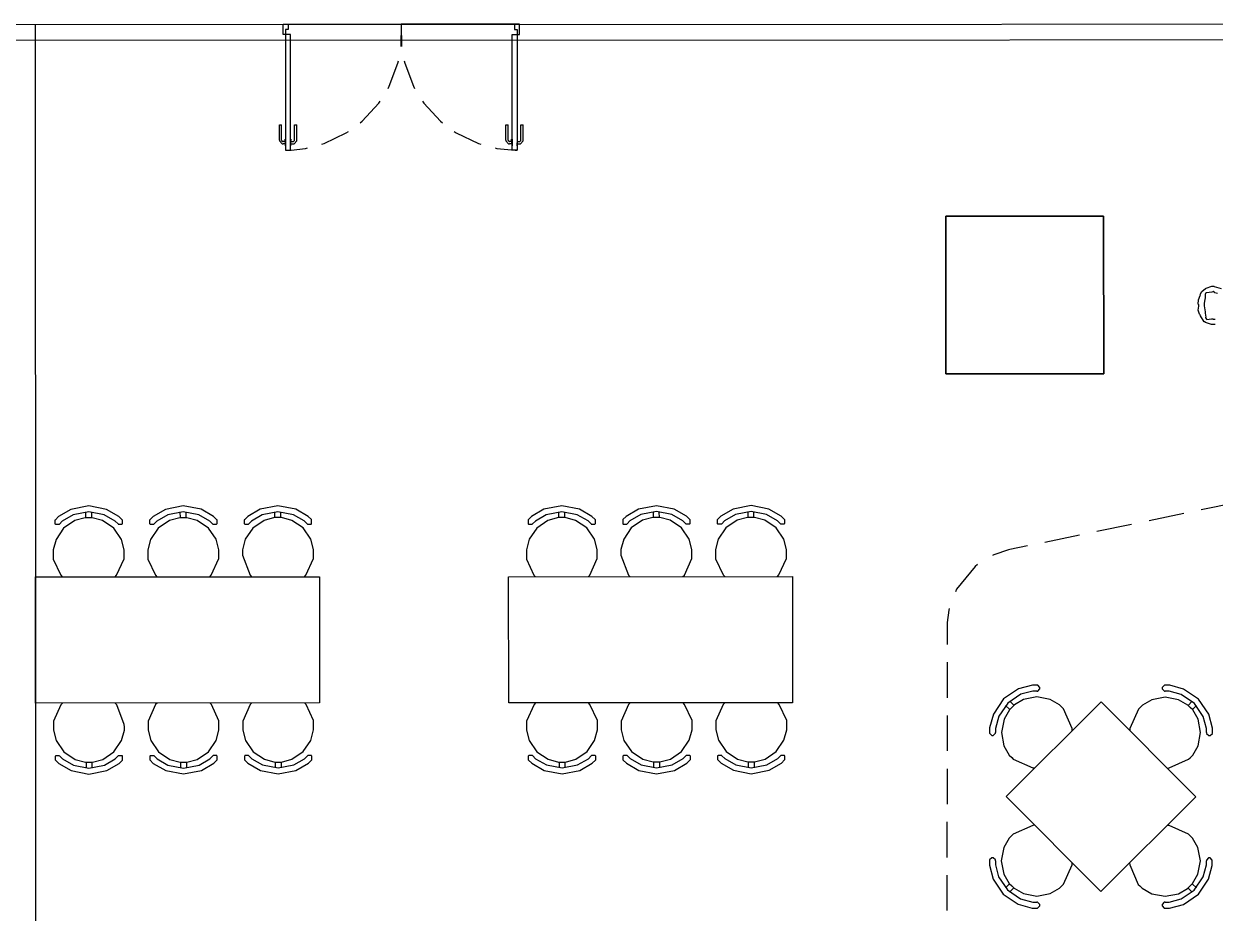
# Model space of a CAD drawing. Extents: x 0 to 23.4, y 0 to 16.5.
# Drawn here: x 13.981 to 15.964, y 5.97 to 7.45 of the extents above; entities that cross this region are included whole.
import ezdxf

# ---------------------------------------------------------------- set-up
doc = ezdxf.new("R2010")
doc.units = 0
doc.layers.get('0').update_dxf_attribs({"linetype": 'CONTINUOUS'})

msp = doc.modelspace()

# ---------------------------------------------------------------- linework, layer by layer
at = {"color": 0}
for points in [[(12.5175, 7.44894), (18.6996, 7.45008)], [(14.0003, 7.449), (14.0018, 3.95313)], [(14.4169, 7.44933), (14.6096, 7.44933)], [(14.6092, 7.4126), (14.6094, 7.41569), (14.6099, 7.44624), (14.6096, 7.44928)], [(14.6096, 7.44933), (14.6094, 7.44629), (14.6099, 7.41569), (14.6101, 7.4126)], [(14.8024, 7.44933), (14.6096, 7.44933)], [(12.5438, 7.42275), (18.6996, 7.42383)], [(14.5875, 7.3425), (14.5894, 7.34614), (14.6039, 7.38444), (14.6049, 7.3884)], [(14.6143, 7.3884), (14.6153, 7.38444), (14.6299, 7.34614), (14.6318, 7.3425)], [(14.5414, 7.28549), (14.5444, 7.28814), (14.5722, 7.31825), (14.5746, 7.32156)], [(14.6447, 7.32161), (14.6471, 7.31831), (14.6749, 7.28814), (14.6779, 7.28549)], [(14.4068, 7.25667), (14.4068, 7.28212)], [(14.4068, 7.28212), (14.4104, 7.28212)], [(14.4104, 7.25667), (14.4104, 7.28212)], [(14.4319, 7.25667), (14.4319, 7.28212)], [(14.4319, 7.28212), (14.4356, 7.28212)], [(14.4356, 7.25667), (14.4356, 7.28212)], [(14.7838, 7.25667), (14.7838, 7.28212)], [(14.7838, 7.28212), (14.7874, 7.28212)], [(14.7874, 7.25667), (14.7874, 7.28212)], [(14.8087, 7.25667), (14.8087, 7.28212)], [(14.8087, 7.28212), (14.8125, 7.28212)], [(14.8125, 7.25667), (14.8125, 7.28212)], [(14.4169, 7.25808), (14.4169, 7.24685), (14.4164, 7.25808)], [(14.4254, 7.25808), (14.4254, 7.24685), (14.4261, 7.25808)], [(14.4774, 7.24968), (14.4811, 7.25097), (14.5181, 7.26861), (14.5215, 7.27083)], [(14.6976, 7.27083), (14.7011, 7.26861), (14.7381, 7.25097), (14.7419, 7.24968)], [(14.7939, 7.25808), (14.7939, 7.24685), (14.7932, 7.25808)], [(14.8024, 7.25808), (14.8024, 7.24685), (14.8029, 7.25808)], [(14.4068, 7.25667), (14.4068, 7.25521), (14.4112, 7.25065), (14.4128, 7.25065)], [(14.4104, 7.25667), (14.4104, 7.25607), (14.4122, 7.25429), (14.4128, 7.25429)], [(14.4164, 7.25429), (14.4128, 7.25429)], [(14.4164, 7.25065), (14.4128, 7.25065)], [(14.4169, 7.2399), (14.4261, 7.2399), (14.4504, 7.24289), (14.4535, 7.24349)], [(14.4261, 7.25429), (14.4296, 7.25429)], [(14.4261, 7.25065), (14.4296, 7.25065)], [(14.4296, 7.25065), (14.4311, 7.25065), (14.4356, 7.25521), (14.4356, 7.25667)], [(14.4296, 7.25429), (14.4301, 7.25429), (14.4319, 7.25608), (14.4319, 7.25667)], [(14.7658, 7.24349), (14.7687, 7.24289), (14.7992, 7.23996), (14.8024, 7.2399)], [(14.7838, 7.25667), (14.7838, 7.25521), (14.7882, 7.25065), (14.7897, 7.25065)], [(14.7874, 7.25667), (14.7874, 7.25608), (14.7892, 7.25429), (14.7897, 7.25429)], [(14.7932, 7.25429), (14.7897, 7.25429)], [(14.7932, 7.25065), (14.7897, 7.25065)], [(14.8029, 7.25429), (14.8065, 7.25429)], [(14.8029, 7.25065), (14.8065, 7.25065)], [(14.8065, 7.25065), (14.8079, 7.25065), (14.8125, 7.25521), (14.8125, 7.25667)], [(14.8065, 7.25429), (14.8071, 7.25429), (14.8087, 7.25608), (14.8087, 7.25667)], [(15.9642, 6.94976), (15.9611, 6.94976), (15.9578, 6.94976), (15.9483, 6.95324), (15.9475, 6.95389), (15.9461, 6.95426), (15.9399, 6.96436), (15.9394, 6.9656), (15.9381, 6.96674), (15.936, 6.97347), (15.9368, 6.98014), (15.9368, 6.98232), (15.9361, 6.98351), (15.9364, 6.99067), (15.9393, 6.99783), (15.9399, 6.99903), (15.9394, 6.99962), (15.9422, 7.00456), (15.9481, 7.0095), (15.949, 7.0101), (15.9493, 7.01031), (15.9586, 7.01378), (15.9618, 7.01378), (15.9626, 7.01307), (15.9742, 7.00944)], [(15.9678, 7.00157), (15.9638, 7.00265), (15.9618, 7.00467), (15.9611, 7.00467), (15.9585, 7.00369), (15.9499, 7.00222), (15.9479, 7.00146), (15.9479, 7.00142), (15.9475, 7.00011), (15.9476, 6.99387), (15.9475, 6.99294), (15.9467, 6.99197), (15.946, 6.98475), (15.946, 6.98232), (15.9456, 6.98074), (15.9474, 6.97065), (15.9476, 6.96972), (15.9475, 6.96832), (15.9485, 6.96197), (15.9483, 6.96149), (15.9481, 6.96099), (15.95, 6.95806), (15.9578, 6.95888), (15.9606, 6.95888), (15.9607, 6.9585), (15.9643, 6.95865)], [(14.145, 6.62472), (14.1396, 6.63015), (14.1189, 6.64204), (14.0893, 6.64779), (14.0597, 6.64199), (14.039, 6.63004), (14.0338, 6.62462)], [(14.3025, 6.62489), (14.2971, 6.63032), (14.2764, 6.64219), (14.2468, 6.64789), (14.2171, 6.64214), (14.1965, 6.63021), (14.1911, 6.62478)], [(14.46, 6.625), (14.4546, 6.63043), (14.4339, 6.64231), (14.4043, 6.64806), (14.3746, 6.64225), (14.354, 6.63032), (14.3486, 6.62489)], [(14.9324, 6.625), (14.9269, 6.63043), (14.9063, 6.64231), (14.8767, 6.64806), (14.8469, 6.64225), (14.8264, 6.63032), (14.821, 6.62489)], [(15.0899, 6.62517), (15.0844, 6.63058), (15.0637, 6.64247), (15.0342, 6.64817), (15.0044, 6.64242), (14.9839, 6.63049), (14.9785, 6.62506)], [(15.2474, 6.62528), (15.2419, 6.63069), (15.2213, 6.64258), (15.1917, 6.64833), (15.1619, 6.64253), (15.1414, 6.63058), (15.136, 6.62517)], [(15.9988, 6.6531), (15.9408, 6.64111)], [(14.1485, 6.56907), (14.1485, 6.57482), (14.1437, 6.59207), (14.1311, 6.61083), (14.1124, 6.62349), (14.095, 6.6281), (14.0893, 6.6281), (14.0836, 6.6281), (14.0664, 6.62343), (14.0476, 6.61074), (14.035, 6.59196), (14.0303, 6.57471), (14.0303, 6.56896)], [(14.0338, 6.62462), (14.0332, 6.62418), (14.0332, 6.61817), (14.0338, 6.61768), (14.0342, 6.61724), (14.0401, 6.61724), (14.0407, 6.61768)], [(14.1381, 6.61778), (14.1333, 6.62256), (14.1153, 6.63292), (14.0893, 6.63792), (14.0633, 6.63286), (14.0454, 6.62244), (14.0407, 6.61768)], [(14.0844, 6.62788), (14.0844, 6.63775)], [(14.0943, 6.62788), (14.0943, 6.63775)], [(14.1381, 6.61778), (14.1385, 6.61729), (14.1446, 6.61729), (14.145, 6.61778), (14.1456, 6.61828), (14.1454, 6.62429), (14.145, 6.62472)], [(14.306, 6.56922), (14.306, 6.57497), (14.3012, 6.59224), (14.2886, 6.611), (14.2697, 6.62364), (14.2525, 6.62819), (14.2468, 6.62819), (14.2411, 6.62819), (14.2237, 6.62358), (14.205, 6.61089), (14.1924, 6.59212), (14.1878, 6.57487), (14.1878, 6.56912)], [(14.1911, 6.62478), (14.1907, 6.62429), (14.1907, 6.61833), (14.1911, 6.61783), (14.1917, 6.61735), (14.1976, 6.61735), (14.1982, 6.61783)], [(14.2956, 6.61789), (14.2907, 6.62267), (14.2726, 6.63303), (14.2468, 6.63807), (14.2208, 6.63303), (14.2029, 6.62261), (14.1982, 6.61783)], [(14.2419, 6.62799), (14.2418, 6.63786)], [(14.2518, 6.62799), (14.2518, 6.63786)], [(14.2956, 6.61789), (14.296, 6.61746), (14.3021, 6.61746), (14.3025, 6.61789), (14.3029, 6.61838), (14.3029, 6.6244), (14.3025, 6.62489)], [(14.4633, 6.56933), (14.4633, 6.57508), (14.4588, 6.59233), (14.446, 6.61111), (14.4272, 6.62375), (14.41, 6.62836), (14.4043, 6.62836), (14.3986, 6.62836), (14.3812, 6.62369), (14.3625, 6.611), (14.3499, 6.59224), (14.3453, 6.57497), (14.3453, 6.56922)], [(14.3486, 6.62489), (14.3482, 6.62446), (14.3482, 6.61843), (14.3486, 6.61794), (14.349, 6.61751), (14.3551, 6.61751), (14.3556, 6.61794)], [(14.4531, 6.61806), (14.4482, 6.62283), (14.4301, 6.63319), (14.4043, 6.63818), (14.3783, 6.63314), (14.3603, 6.62272), (14.3556, 6.61794)], [(14.3993, 6.62815), (14.3993, 6.63803)], [(14.4092, 6.62815), (14.4092, 6.63803)], [(14.4531, 6.61806), (14.4535, 6.61757), (14.4594, 6.61757), (14.46, 6.61806), (14.4604, 6.61854), (14.4604, 6.62457), (14.46, 6.625)], [(14.9358, 6.56933), (14.9358, 6.57508), (14.9311, 6.59233), (14.9185, 6.61111), (14.8996, 6.62375), (14.8824, 6.62836), (14.8767, 6.62836), (14.871, 6.62836), (14.8536, 6.62369), (14.8349, 6.611), (14.8222, 6.59224), (14.8178, 6.57497), (14.8178, 6.56922)], [(14.821, 6.62489), (14.8206, 6.62446), (14.8206, 6.61843), (14.821, 6.61794), (14.8215, 6.61751), (14.8275, 6.61751), (14.8281, 6.61794)], [(14.9254, 6.61806), (14.9207, 6.62283), (14.9025, 6.63319), (14.8767, 6.63818), (14.8507, 6.63314), (14.8328, 6.62272), (14.8281, 6.61794)], [(14.8718, 6.62815), (14.8718, 6.63803)], [(14.8817, 6.62815), (14.8817, 6.63803)], [(14.9254, 6.61806), (14.9258, 6.61757), (14.9319, 6.61757), (14.9324, 6.61806), (14.9328, 6.61854), (14.9328, 6.62457), (14.9324, 6.625)], [(15.0932, 6.5695), (15.0932, 6.57525), (15.0886, 6.5925), (15.0758, 6.61128), (15.0571, 6.62392), (15.0399, 6.62847), (15.0342, 6.62847), (15.0285, 6.62847), (15.0111, 6.62386), (14.9924, 6.61117), (14.9797, 6.59239), (14.9751, 6.57514), (14.9751, 6.56939)], [(14.9785, 6.62506), (14.9781, 6.62457), (14.9781, 6.6186), (14.9785, 6.61811), (14.9789, 6.61762), (14.985, 6.61762), (14.9854, 6.61811)], [(15.0829, 6.61817), (15.0782, 6.62294), (15.06, 6.63331), (15.0342, 6.63835), (15.0082, 6.63331), (14.9901, 6.62289), (14.9854, 6.61811)], [(15.0293, 6.62825), (15.0293, 6.63813)], [(15.0392, 6.62825), (15.039, 6.63813)], [(15.0829, 6.61817), (15.0833, 6.61774), (15.0893, 6.61774), (15.0899, 6.61817), (15.0903, 6.61865), (15.0903, 6.62468), (15.0899, 6.62517)], [(15.2507, 6.56961), (15.2507, 6.57536), (15.246, 6.59261), (15.2333, 6.61139), (15.2146, 6.62403), (15.1974, 6.62864), (15.1917, 6.62864), (15.1858, 6.62864), (15.1686, 6.62397), (15.1499, 6.61128), (15.1372, 6.5925), (15.1326, 6.57525), (15.1326, 6.5695)], [(15.136, 6.62517), (15.1354, 6.62472), (15.1354, 6.61871), (15.136, 6.61822), (15.1364, 6.61778), (15.1425, 6.61778), (15.1429, 6.61822)], [(15.2403, 6.61833), (15.2356, 6.6231), (15.2175, 6.63346), (15.1917, 6.63846), (15.1657, 6.6334), (15.1476, 6.62299), (15.1429, 6.61822)], [(15.1868, 6.62842), (15.1868, 6.63829)], [(15.1965, 6.62842), (15.1965, 6.63829)], [(15.2403, 6.61833), (15.2408, 6.61783), (15.2468, 6.61783), (15.2474, 6.61833), (15.2478, 6.61882), (15.2478, 6.62483), (15.2474, 6.62528)], [(15.9119, 6.63514), (15.8542, 6.62315)], [(15.8251, 6.61714), (15.7674, 6.60519)], [(15.7385, 6.59918), (15.6807, 6.58718)], [(14.0303, 6.56896), (14.0303, 6.55914), (14.0429, 6.53233), (14.0454, 6.52962)], [(14.1335, 6.52968), (14.1358, 6.53239), (14.1485, 6.5599), (14.1485, 6.56907)], [(14.1878, 6.56912), (14.1878, 6.55931), (14.2004, 6.53244), (14.2029, 6.52974)], [(14.291, 6.52983), (14.2933, 6.53256), (14.306, 6.56006), (14.306, 6.56922)], [(14.3453, 6.56922), (14.3453, 6.5656), (14.3579, 6.53261), (14.3604, 6.52989)], [(14.4485, 6.52994), (14.4508, 6.53267), (14.4633, 6.56017), (14.4633, 6.56933)], [(14.8178, 6.56922), (14.8178, 6.5594), (14.8304, 6.53261), (14.8328, 6.52989)], [(14.9208, 6.52994), (14.9232, 6.53267), (14.9358, 6.56017), (14.9358, 6.56933)], [(14.9751, 6.56939), (14.9751, 6.56575), (14.9878, 6.53271), (14.9903, 6.53)], [(15.0783, 6.53011), (15.0807, 6.53282), (15.0932, 6.56033), (15.0932, 6.5695)], [(15.1326, 6.5695), (15.1326, 6.55968), (15.1453, 6.53288), (15.1478, 6.53017)], [(15.2357, 6.53022), (15.2381, 6.53293), (15.2507, 6.56044), (15.2507, 6.56961)], [(15.6226, 6.57514), (15.6201, 6.57465), (15.596, 6.56663), (15.5938, 6.56554)], [(15.6518, 6.58122), (15.6226, 6.57514)], [(15.5686, 6.55018), (15.5647, 6.54715), (15.5338, 6.50922), (15.5317, 6.50478)], [(15.5217, 6.47706), (15.5211, 6.47461), (15.5181, 6.45378), (15.5181, 6.44678)], [(15.5181, 6.44678), (15.5181, 6.41715)], [(15.5181, 6.38764), (15.5179, 6.32861)], [(15.6675, 6.3495), (15.6599, 6.3495), (15.6369, 6.34337), (15.6118, 6.32656), (15.595, 6.30154), (15.5888, 6.27854), (15.5888, 6.27083)], [(15.6675, 6.33968), (15.6688, 6.33968), (15.6725, 6.34343), (15.6725, 6.34462), (15.6725, 6.34586), (15.6688, 6.3495), (15.6675, 6.3495)], [(15.881, 6.34933), (15.8797, 6.34933), (15.876, 6.34565), (15.876, 6.3444), (15.876, 6.34321), (15.8797, 6.33951), (15.881, 6.33951)], [(15.9596, 6.27056), (15.9596, 6.27821), (15.9535, 6.30122), (15.9365, 6.32622), (15.9115, 6.34315), (15.8886, 6.34933), (15.881, 6.34933)], [(15.6675, 6.33968), (15.6608, 6.33968), (15.6407, 6.33431), (15.6188, 6.31961), (15.604, 6.29769), (15.5986, 6.27756), (15.5986, 6.27083)], [(15.7093, 6.3125), (15.7051, 6.31657), (15.6897, 6.32553), (15.6675, 6.32986), (15.6453, 6.32557), (15.6299, 6.31663), (15.6257, 6.31256), (15.6217, 6.30854), (15.6128, 6.29308), (15.6083, 6.27089), (15.6126, 6.24864), (15.6215, 6.23313), (15.6257, 6.22906)], [(15.9226, 6.22879), (15.9267, 6.23286), (15.9356, 6.24837), (15.94, 6.27056), (15.9356, 6.29281), (15.9267, 6.30832), (15.9226, 6.31233), (15.9186, 6.3164), (15.9032, 6.32536), (15.881, 6.32969), (15.8587, 6.32536), (15.8432, 6.31646), (15.8392, 6.31239)], [(15.9497, 6.27056), (15.9497, 6.27729), (15.9443, 6.29742), (15.9296, 6.31928), (15.9078, 6.3341), (15.8876, 6.33951), (15.881, 6.33951)], [(14.0456, 6.31967), (14.0432, 6.31694), (14.0306, 6.28944), (14.0306, 6.28028)], [(14.1488, 6.28039), (14.1486, 6.28401), (14.136, 6.31706), (14.1336, 6.31972)], [(14.2031, 6.31976), (14.2007, 6.31711), (14.1881, 6.28961), (14.1881, 6.28039)], [(14.3061, 6.28049), (14.3061, 6.29036), (14.2935, 6.31717), (14.2911, 6.31988)], [(14.3606, 6.31993), (14.3581, 6.31722), (14.3456, 6.28971), (14.3456, 6.28054)], [(14.4636, 6.28065), (14.4636, 6.29053), (14.451, 6.31733), (14.4486, 6.31999)], [(14.8329, 6.31993), (14.8306, 6.31722), (14.8179, 6.28971), (14.8179, 6.28054)], [(14.936, 6.28065), (14.936, 6.29053), (14.9233, 6.31733), (14.921, 6.31999)], [(14.9904, 6.32004), (14.9879, 6.31739), (14.9754, 6.28988), (14.9754, 6.28065)], [(15.0935, 6.28076), (15.0935, 6.29064), (15.0808, 6.31743), (15.0785, 6.32015)], [(15.1479, 6.32021), (15.1454, 6.31749), (15.1329, 6.28999), (15.1329, 6.28082)], [(15.251, 6.28093), (15.251, 6.29081), (15.2383, 6.3176), (15.236, 6.32026)], [(15.6224, 6.30897), (15.6154, 6.31592)], [(15.6294, 6.31592), (15.6224, 6.32292)], [(15.7264, 6.27403), (15.7263, 6.27767), (15.7118, 6.30994), (15.7093, 6.3125)], [(15.8392, 6.31239), (15.8365, 6.30985), (15.8221, 6.27756), (15.8219, 6.27393)], [(15.919, 6.31565), (15.9261, 6.32264)], [(15.926, 6.30871), (15.9331, 6.31565)], [(15.5179, 6.29904), (15.5179, 6.24001)], [(14.0306, 6.28028), (14.0306, 6.27458), (14.0353, 6.25732), (14.0479, 6.23856), (14.0667, 6.22592), (14.0839, 6.22125), (14.0897, 6.22125), (14.0954, 6.22125), (14.1126, 6.22597), (14.1314, 6.23861), (14.144, 6.25743), (14.1488, 6.27468), (14.1488, 6.28039)], [(14.1881, 6.28039), (14.1881, 6.27468), (14.1928, 6.25743), (14.2054, 6.23867), (14.2242, 6.22601), (14.2414, 6.2214), (14.2472, 6.2214), (14.2529, 6.2214), (14.2701, 6.22607), (14.2889, 6.23876), (14.3015, 6.25754), (14.3061, 6.27479), (14.3061, 6.28049)], [(14.3456, 6.28054), (14.3456, 6.27485), (14.3501, 6.2576), (14.3629, 6.23882), (14.3817, 6.22618), (14.3989, 6.22151), (14.4046, 6.22151), (14.4103, 6.22151), (14.4276, 6.22624), (14.4464, 6.23888), (14.459, 6.25771), (14.4636, 6.27496), (14.4636, 6.28065)], [(14.8179, 6.28054), (14.8179, 6.27485), (14.8226, 6.2576), (14.8353, 6.23882), (14.854, 6.22618), (14.8712, 6.22151), (14.8771, 6.22151), (14.8828, 6.22151), (14.9, 6.22624), (14.9188, 6.23888), (14.9314, 6.25771), (14.936, 6.27496), (14.936, 6.28065)], [(14.9754, 6.28065), (14.9754, 6.27496), (14.98, 6.25771), (14.9928, 6.23893), (15.0115, 6.22629), (15.0287, 6.22168), (15.0344, 6.22168), (15.0401, 6.22168), (15.0575, 6.22635), (15.0762, 6.23904), (15.0889, 6.25782), (15.0935, 6.27507), (15.0935, 6.28076)], [(15.1329, 6.28082), (15.1329, 6.27512), (15.1375, 6.25786), (15.1503, 6.2391), (15.169, 6.22646), (15.1863, 6.22179), (15.1919, 6.22179), (15.1976, 6.22179), (15.215, 6.22651), (15.2337, 6.23915), (15.2464, 6.25797), (15.251, 6.27522), (15.251, 6.28093)], [(15.5888, 6.27083), (15.5888, 6.26964), (15.5924, 6.26594), (15.5936, 6.26594), (15.5949, 6.26594), (15.5986, 6.26964), (15.5986, 6.27083)], [(15.9497, 6.27056), (15.9497, 6.26937), (15.9535, 6.26563), (15.9547, 6.26563), (15.9558, 6.26563), (15.9596, 6.26937), (15.9596, 6.27056)], [(14.041, 6.23156), (14.0404, 6.23204), (14.0344, 6.23204), (14.034, 6.23156), (14.0335, 6.23112), (14.0335, 6.2251), (14.034, 6.22461)], [(14.041, 6.23156), (14.0457, 6.22683), (14.0638, 6.21647), (14.0897, 6.21143), (14.1156, 6.21653), (14.1336, 6.22694), (14.1383, 6.23167)], [(14.1453, 6.22472), (14.1458, 6.22521), (14.1458, 6.23118), (14.1453, 6.23167), (14.1449, 6.23215), (14.1389, 6.23215), (14.1383, 6.23167)], [(14.1985, 6.23172), (14.1979, 6.23221), (14.1919, 6.23221), (14.1915, 6.23172), (14.191, 6.23122), (14.191, 6.22521), (14.1915, 6.22472)], [(14.1985, 6.23172), (14.2032, 6.227), (14.2213, 6.21664), (14.2471, 6.21158), (14.2731, 6.21664), (14.2911, 6.22706), (14.2958, 6.23178)], [(14.3028, 6.22483), (14.3033, 6.22532), (14.3033, 6.23133), (14.3028, 6.23178), (14.3024, 6.23226), (14.2964, 6.23226), (14.2958, 6.23178)], [(14.356, 6.23182), (14.3554, 6.23232), (14.3494, 6.23232), (14.349, 6.23182), (14.3485, 6.23139), (14.3485, 6.22537), (14.349, 6.22488)], [(14.356, 6.23182), (14.3606, 6.22711), (14.3788, 6.21674), (14.4046, 6.21169), (14.4306, 6.21679), (14.4486, 6.22721), (14.4533, 6.23193)], [(14.4603, 6.22499), (14.4608, 6.22547), (14.4608, 6.23144), (14.4603, 6.23193), (14.4599, 6.23242), (14.4538, 6.23242), (14.4533, 6.23193)], [(14.8283, 6.23182), (14.8279, 6.23232), (14.8218, 6.23232), (14.8214, 6.23182), (14.8208, 6.23139), (14.821, 6.22537), (14.8214, 6.22488)], [(14.8283, 6.23182), (14.8331, 6.22711), (14.8511, 6.21674), (14.8771, 6.21169), (14.9029, 6.21679), (14.921, 6.22721), (14.9258, 6.23193)], [(14.9328, 6.22499), (14.9332, 6.22547), (14.9332, 6.23144), (14.9328, 6.23193), (14.9322, 6.23242), (14.9262, 6.23242), (14.9258, 6.23193)], [(14.9858, 6.23199), (14.9853, 6.23247), (14.9793, 6.23247), (14.9789, 6.23199), (14.9783, 6.2315), (14.9783, 6.22547), (14.9789, 6.22499)], [(14.9858, 6.23199), (14.9906, 6.22726), (15.0086, 6.2169), (15.0344, 6.21186), (15.0604, 6.2169), (15.0785, 6.22732), (15.0832, 6.23204)], [(15.0901, 6.2251), (15.0907, 6.22558), (15.0907, 6.23161), (15.0901, 6.23204), (15.0897, 6.23253), (15.0836, 6.23253), (15.0832, 6.23204)], [(15.1433, 6.2321), (15.1428, 6.23258), (15.1368, 6.23258), (15.1363, 6.2321), (15.1358, 6.23167), (15.1358, 6.22564), (15.1364, 6.22515)], [(15.1433, 6.2321), (15.1481, 6.22738), (15.1661, 6.21701), (15.1919, 6.21197), (15.2179, 6.21707), (15.236, 6.22749), (15.2407, 6.23221)], [(15.2476, 6.22526), (15.2481, 6.22575), (15.2481, 6.23172), (15.2476, 6.23221), (15.2472, 6.23269), (15.2411, 6.23269), (15.2407, 6.23221)], [(15.6257, 6.22906), (15.6282, 6.22651), (15.6604, 6.21203), (15.6642, 6.21181)], [(15.8842, 6.21164), (15.8878, 6.21186), (15.92, 6.22624), (15.9226, 6.22879)], [(14.034, 6.22461), (14.0394, 6.21924), (14.06, 6.20736), (14.0897, 6.20161), (14.1193, 6.20742), (14.1399, 6.21929), (14.1453, 6.22472)], [(14.0849, 6.22146), (14.0849, 6.21158)], [(14.0946, 6.22146), (14.0946, 6.21158)], [(14.1915, 6.22472), (14.1968, 6.21935), (14.2175, 6.20747), (14.2472, 6.20176), (14.2768, 6.20751), (14.2974, 6.21946), (14.3028, 6.22483)], [(14.2422, 6.22163), (14.2422, 6.21175)], [(14.2521, 6.22163), (14.2521, 6.21175)], [(14.349, 6.22488), (14.3543, 6.21951), (14.375, 6.20763), (14.4046, 6.20188), (14.4343, 6.20768), (14.4549, 6.21957), (14.4603, 6.22499)], [(14.3997, 6.22174), (14.3997, 6.21186)], [(14.4096, 6.22174), (14.4096, 6.21186)], [(14.8214, 6.22488), (14.8268, 6.21951), (14.8475, 6.20763), (14.8771, 6.20188), (14.9067, 6.20768), (14.9274, 6.21957), (14.9328, 6.22499)], [(14.8721, 6.22174), (14.8721, 6.21186)], [(14.8819, 6.22174), (14.8819, 6.21186)], [(14.9789, 6.22499), (14.9842, 6.21962), (15.0049, 6.20774), (15.0344, 6.20204), (15.0642, 6.20779), (15.0847, 6.21972), (15.0901, 6.2251)], [(15.0296, 6.2219), (15.0296, 6.21203)], [(15.0394, 6.2219), (15.0394, 6.21203)], [(15.1364, 6.22515), (15.1417, 6.21978), (15.1624, 6.2079), (15.1919, 6.20215), (15.2217, 6.20796), (15.2422, 6.21983), (15.2476, 6.22526)], [(15.1871, 6.222), (15.1871, 6.21213)], [(15.1969, 6.222), (15.1969, 6.21213)], [(15.5179, 6.2105), (15.5179, 6.15142)], [(15.5178, 6.1219), (15.5178, 6.06288)], [(15.664, 6.11632), (15.6604, 6.11615), (15.6281, 6.10178), (15.6256, 6.09918)], [(15.9225, 6.0989), (15.9199, 6.10151), (15.8876, 6.116), (15.884, 6.11615)], [(15.6256, 6.09918), (15.6215, 6.09511), (15.6125, 6.07964), (15.6082, 6.05746), (15.6125, 6.03521), (15.6214, 6.01969), (15.6256, 6.01563), (15.6294, 6.01161), (15.645, 6.00265), (15.6672, 5.99832), (15.6894, 6.00265), (15.7049, 6.01156), (15.709, 6.01557)], [(15.8389, 6.01546), (15.8429, 6.01144), (15.8585, 6.0025), (15.8807, 5.99815), (15.9029, 6.0025), (15.9183, 6.01139), (15.9224, 6.0154), (15.9265, 6.01947), (15.9354, 6.03494), (15.9397, 6.05718), (15.9354, 6.07937), (15.9265, 6.09489), (15.9225, 6.0989)], [(15.5985, 6.0574), (15.5985, 6.05865), (15.5947, 6.06233), (15.5935, 6.06233), (15.5922, 6.06233), (15.5886, 6.05871), (15.5886, 6.05746)], [(15.5886, 6.05746), (15.5886, 6.04981), (15.5947, 6.02681), (15.6115, 6.00179), (15.6365, 5.98486), (15.6594, 5.97863), (15.6672, 5.97863)], [(15.5985, 6.05746), (15.5985, 6.05078), (15.6037, 6.03065), (15.6185, 6.00874), (15.6404, 5.99393), (15.6604, 5.9885), (15.6672, 5.9885)], [(15.709, 6.01557), (15.7115, 6.01818), (15.726, 6.05046), (15.7263, 6.05404)], [(15.8217, 6.05393), (15.8219, 6.05035), (15.8362, 6.01807), (15.8389, 6.01546)], [(15.8807, 5.97846), (15.8882, 5.97846), (15.9112, 5.98465), (15.9363, 6.00146), (15.9532, 6.02647), (15.9594, 6.04949), (15.9594, 6.05713)], [(15.8807, 5.98828), (15.8874, 5.98828), (15.9075, 5.99371), (15.9293, 6.00846), (15.9442, 6.03033), (15.9496, 6.05046), (15.9496, 6.05713)], [(15.9594, 6.05713), (15.9594, 6.05838), (15.9557, 6.06207), (15.9546, 6.06207), (15.9533, 6.06207), (15.9496, 6.05838), (15.9496, 6.05713)], [(15.5178, 6.03331), (15.5176, 5.97428)], [(15.6222, 6.01926), (15.6151, 6.01232)], [(15.6292, 6.01232), (15.6221, 6.00532)], [(15.9188, 6.01204), (15.9258, 6.0051)], [(15.9258, 6.01899), (15.9328, 6.01204)], [(15.6672, 5.97863), (15.6685, 5.97863), (15.6721, 5.98236), (15.6721, 5.98356), (15.6721, 5.98481), (15.6685, 5.9885), (15.6672, 5.9885)], [(15.8807, 5.98828), (15.8794, 5.98828), (15.8757, 5.98465), (15.8757, 5.9834), (15.8757, 5.98221), (15.8794, 5.97846), (15.8807, 5.97846)]]:
    msp.add_lwpolyline(points, dxfattribs=at)
for points in [[(14.4128, 7.44933), (14.4211, 7.44933), (14.4211, 7.44092), (14.4169, 7.44092), (14.4169, 7.43257), (14.4128, 7.43257), (14.4128, 7.44933)], [(14.8065, 7.44933), (14.7981, 7.44933), (14.7981, 7.44092), (14.8024, 7.44092), (14.8024, 7.43257), (14.8065, 7.43257), (14.8065, 7.44933)], [(14.4169, 7.43257), (14.4169, 7.2399), (14.4254, 7.2399), (14.4254, 7.43257), (14.4169, 7.43257)], [(14.8024, 7.43257), (14.8024, 7.2399), (14.7939, 7.2399), (14.7939, 7.43257), (14.8024, 7.43257)], [(15.7785, 7.13015), (15.7786, 6.86768), (15.5161, 6.86757), (15.516, 7.12999), (15.7785, 7.13015)], [(15.7785, 7.13015), (15.7786, 6.86768), (15.5161, 6.86757), (15.516, 7.12999), (15.7785, 7.13015)], [(15.516, 7.12999), (15.5161, 6.86757), (15.7786, 6.86768), (15.7785, 7.13015), (15.516, 7.12999)], [(14.001, 6.31976), (14.0008, 6.52974), (14.4732, 6.53), (14.4735, 6.32004), (14.001, 6.31976)], [(14.7885, 6.32004), (14.7882, 6.53), (15.2607, 6.53028), (15.2608, 6.32032), (14.7885, 6.32004)], [(15.7742, 6.32172), (15.6164, 6.16411), (15.7739, 6.00624), (15.9318, 6.16385), (15.7742, 6.32172)]]:
    msp.add_lwpolyline(points, close=True, dxfattribs=at)

doc.saveas('drawing.dxf')
